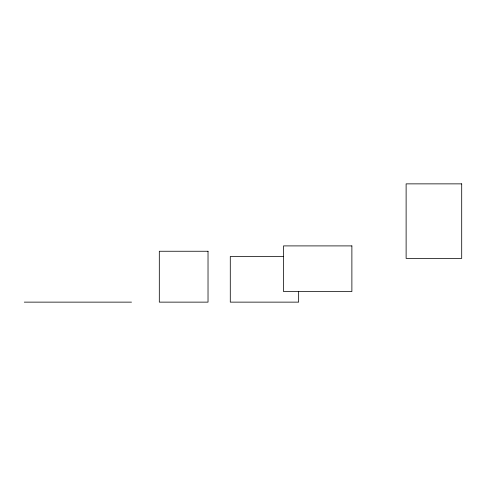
<?xml version="1.0" encoding="UTF-8"?>
<svg xmlns="http://www.w3.org/2000/svg" width="486" height="486" viewBox="0 0 486 486"><rect width="100%" height="100%" fill="white"/><g stroke="black" fill="none" stroke-linecap="round" stroke-linejoin="round"><path stroke-width="0.73" d="M283.624 256.487L230.285 256.487L230.285 302.134L298.647 302.134L298.647 291.655M24.3 302.134L131.506 302.134M461.7 183.866L406.12 183.866L406.12 258.4L461.7 258.4L461.7 183.866M351.882 245.904L283.514 245.904L283.514 291.551L351.882 291.551L351.882 245.904M208.026 251.25L159.311 251.25L159.311 302.134L208.026 302.134L208.026 251.25"/></g></svg>
